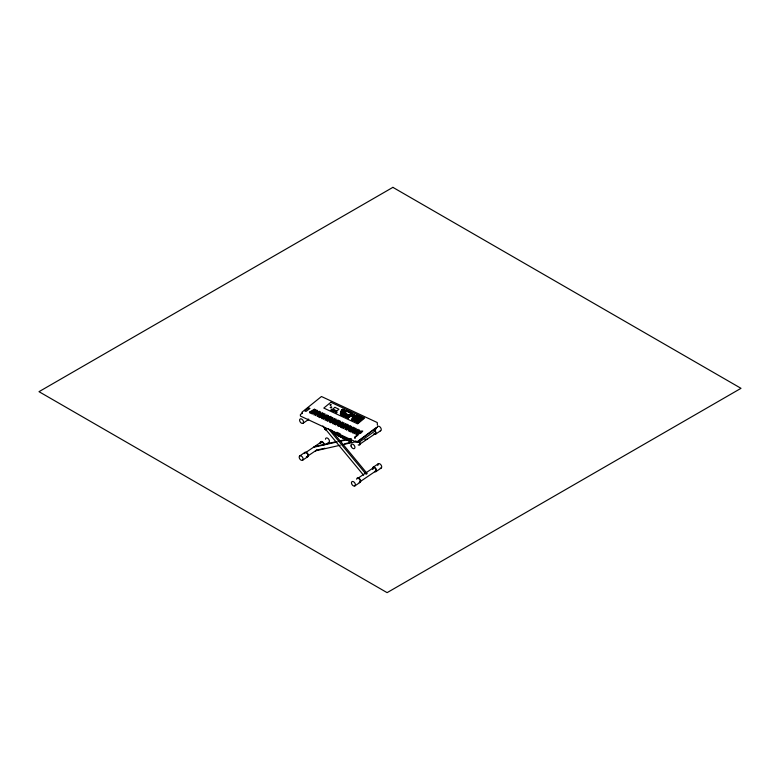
<?xml version="1.0" encoding="UTF-8"?>
<svg xmlns="http://www.w3.org/2000/svg" width="780" height="780" viewBox="0 0 780 780"><rect width="100%" height="100%" fill="white"/><g stroke="black" fill="none" stroke-linecap="round" stroke-linejoin="round"><path stroke-width="1.17" d="M341.484 413.654L340.85 413.195L340.314 413.722M340.685 413.878C342.03 411.499 339.388 416.062 341.572 414.258M343.346 414.59L341.572 413.566L342.703 412.864M342.556 413.176L341.552 412.659L342.683 412.796M342.235 414.706L343.298 414.258L342.527 414.882M342.244 414.024L342.771 413.4M343.444 413.848L344.204 413.224L348.757 415.36L351.468 413.156L347.012 411.07L344.331 413.361M343.346 415.058L342.498 415.116M343.844 415.457L344.897 415.009L344.058 415.691M343.853 416.013C345.306 417.992 345.082 412.279 346.164 414.482M345.13 411.284L346.252 411.274L344.253 412.99L344.389 414.248M345.052 414.599L346.096 414.16L345.199 414.706M345.56 416.169L345.998 414.502M346.827 415.828C347.315 418.636 342.888 416.286 347.929 415.331M345.15 414.17C346.817 413.712 344.789 416.666 345.637 414.043M346.193 415.038L345.832 415.418L345.803 413.965M346.603 415.769C346.096 417.202 344.614 413.81 346.008 414.784M347.87 415.379L346.778 415.135L347.773 415.642M347.402 417.115C347.851 415.847 349.537 417.388 347.471 416.491M347.412 417.671C349.001 419.133 347.744 416.286 348.368 417.3M347.617 416.462L347.958 415.779M348.699 416.812C350.678 418.997 348.67 412.961 351.653 413.644L350.756 413.907L351.166 414.433L350.756 413.907M348.972 416.364C351.351 415.994 346.924 415.418 349.859 416.744M349.742 415.974L349.031 416.403L349.694 416.578M341.513 414.385C339.417 412.318 341.611 416.374 341.026 413.683M341.533 414.463L341.377 413.322M341.543 412.708C343.317 411.352 341.201 414.453 342.654 412.581M343.249 414.96L342.293 415.545L343.346 415.516L343.219 414.18L343.941 414.892M342.742 413.702C341.465 410.563 343.863 414.668 341.757 413.107M345.072 415.35L346.203 415.321M345.998 416.92L346.495 417.105L346.544 415.779M346.456 416.988L345.842 417.105L345.725 415.857M346.447 416.403L346.369 416.169M347.734 414.94L346.885 415.477M347.704 414.863L347.753 416.208L347.188 416.091M347.11 415.496C348.007 414.599 347.704 416.754 347.86 415.282M347.987 416.462L348.046 417.992L348.465 416.666C346.837 418.168 347.929 415.204 347.383 417.69M349.44 415.789L348.631 416.042L349.323 416.159M341.913 412.844L342.157 412.425M343.307 415.409C342.683 414.677 341.581 414.082 343.044 414.863M343.18 414.609L342.556 414.755M344.263 413.965C342.108 411.665 344.731 417.622 344.809 415.642M346.983 415.574C346.739 414.024 347.734 418.129 347.149 414.931M347.383 416.871L347.802 417.281M349.021 416.188L349.547 417.144L349.44 415.691M335.946 434.548L333.031 432.598L334.435 433.992C336.18 435.952 335.858 431.886 337.262 435.201L338.627 435.874L335.897 433.846M338.578 435.162L339.787 436.625L350.912 441.899L339.953 436.517L338.861 435.084L338.627 435.874M376.418 427.44L375.112 430.892L358.8 442.474L355.524 440.944M341.435 413.761L341.806 413.224M342.303 415.409L342.196 414.375L343.2 414.258M344.604 414.424L343.863 416.13M344.945 415.369L343.99 415.935M345.579 416.003L346.359 416.413M348.504 417.037L347.919 417.271M348.709 415.896C348.114 418.06 349.772 415.555 348.933 416.735M341.767 413.078L342.596 413.01M342.644 412.912L341.981 413.098L342.527 413.195M342.508 413.761C341.523 413.185 342.761 414.814 342.352 412.357M342.244 414.385L343.307 414.443M346.924 411.245L351.195 413.273L348.728 415.282C345.023 411.996 343.765 414.531 344.029 413.293M343.59 414.326L343.502 413.429M344.273 414.55L343.658 414.668L343.61 413.293M344.156 415.506C344.584 416.257 344.273 413.927 345.091 415.301M346.057 414.853L345.384 414.901L345.94 414.658M348.445 416.939L347.88 417.173M348.163 416.578L348.192 417.709M324.538 427.889L324.714 428.961L326.079 429.887L324.675 429.195L324.382 427.996L326.849 428.932M350.747 442.006L351.293 441.568L350.912 440.573L331.354 430.96M326.147 429.029L326.235 429.78M335.946 433.748L335.79 434.655M338.549 435.123L338.471 435.981M340.47 413.341L340.792 414.706L341.269 413.254M342.059 412.337L342.196 413.848L342.166 412.337L341.523 412.864M343.122 414.209L342.235 414.56M342.313 415.272L343.2 414.736M344.224 414.628L343.912 413.205M344.809 415.369L344.477 415.594M345.784 414.668L346.106 414.151L345.52 414.658M346.144 415.223L346.008 414.053M345.628 416.13L346.242 415.633L346.437 417.027M346.769 416.608L347.149 414.833M346.885 415.369L347.431 414.804L347.159 415.321M345.696 416.851L346.593 416.198M347.851 417.69L347.568 416.559M348.748 416.89L349.703 416.149M342.215 412.337L341.552 412.747M342.849 414.053L342.576 414.57M345.696 416.218L346.242 415.633M351.77 419.25L358.127 422.458L363.09 418.499L356.635 415.496L351.77 419.25L351.858 419.962M341.689 413.702L341.913 412.366L342.157 413.839M342.313 414.277L342.849 415.545M343.678 411.089L344.048 410.67L343.307 410.436L343.824 409.988L344.146 410.631M345.316 411.733L344.76 411.109L345.277 410.67C347.129 411.216 341.152 414.473 345.598 411.304M352.56 415.233L352.706 414.131L353.028 414.775L351.488 416.101L353.203 414.814L352.228 414.931M354.023 415.428L355.163 415.662M354.208 415.886L353.642 415.262L354.159 414.814C356.021 415.36 350.044 418.616 354.481 415.447M341.864 409.763L342.274 410.29L342.391 409.315L342.947 409.9L341.143 411.43M341.903 410.114L342.371 409.549L342.322 410.456L342.206 409.822M340.704 411.567L342.761 409.49M341.386 411.889L343.366 409.919L342.683 409.607L342.527 410.173M343.805 410.221L343.756 411.128L343.824 409.988M343.337 410.787L343.853 410.339C345.852 411.216 339.719 413.536 344.107 410.446M342.137 412.24L344.204 410.163M342.596 411.957L344.233 410.514M342.82 412.561L344.799 410.592L344.116 410.27M345.14 410.982L345.209 411.811L345.091 411.167M344.789 411.46L345.774 411.392L344.048 412.591M343.59 412.922L345.657 410.845M350.785 414.258L351.253 413.692L351.205 414.609L351.088 413.965M350.269 416.032L352.248 414.073L351.565 413.751L351.409 414.316M352.697 414.365L352.648 415.272L352.706 414.131M351.019 416.383L353.087 414.307M351.478 416.062L353.125 414.658M351.712 416.705L353.691 414.736L352.999 414.424M354.023 415.126L354.101 415.954L353.974 415.311M353.681 415.603L354.666 415.535L352.93 416.735M352.472 417.066L354.539 414.989M353.165 417.378L355.144 415.418M351.273 413.468L351.302 414.307M341.913 413.029L341.835 413.205M343.298 414.258L342.401 414.823M344.497 413.4L343.736 413.887M345.052 414.18L345.511 415.457M347.987 416.949L347.402 416.969M349.001 416.374L349.732 415.877L349.148 416.383M349.294 416.462L349.791 416.618M357.708 422.487L362.846 418.285L356.538 415.321L351.4 419.533L357.708 422.458M341.445 413.4L340.957 413.887M344.809 415.486L344.643 415.584M346.681 415.837L346.203 416.335M347.87 415.009L347.402 415.506M352.492 419.143L354.013 419.055L353.389 419.776L352.492 419.143L353.389 419.776M353.662 418.216L355.173 418.119L354.559 418.85L353.662 418.216L354.559 418.85M354.832 417.281L356.343 417.193L355.729 417.914L354.832 417.281L355.729 417.914M355.992 416.344L357.513 416.257L356.889 416.988L355.992 416.344L356.889 416.988M352.511 419.367L353.125 418.645M353.671 418.441L354.286 417.709M354.841 417.505L355.456 416.783M356.011 416.569L356.626 415.847M353.379 419.552L354.013 419.055M354.549 418.626L355.173 418.119M355.709 417.69L356.343 417.193M356.879 416.764L357.513 416.257M354.042 419.864L355.563 419.776L354.939 420.508L354.042 419.864L354.939 420.508M355.212 418.938L356.723 418.85L356.109 419.572L355.212 418.938L356.109 419.572M356.382 418.002L357.893 417.914L357.279 418.636L356.382 418.002L357.279 418.636M357.542 417.076L359.053 416.988L358.439 417.709L357.542 417.076L358.439 417.709M354.061 420.089L354.676 419.367M355.222 419.162L355.836 418.431M356.392 418.226L357.006 417.505M357.562 417.3L358.176 416.569M354.929 420.284L355.563 419.776M356.099 419.348L356.723 418.85M357.26 418.421L357.893 417.914M358.43 417.485L359.053 416.988M355.592 420.586L357.103 420.498L356.489 421.229L355.592 420.586L356.489 421.229M356.762 419.659L358.273 419.572L357.659 420.293L356.762 419.659L357.659 420.293M357.932 418.723L359.444 418.636L358.829 419.367L357.932 418.723L358.829 419.367M359.093 417.797L360.604 417.709L359.99 418.431L359.093 417.797L359.99 418.431M355.612 420.81L356.226 420.089M356.772 419.884L357.386 419.152M357.942 418.948L358.556 418.226M359.102 418.022L359.726 417.29M356.479 421.005L357.103 420.498M357.649 420.069L358.273 419.572M358.81 419.143L359.444 418.636M359.98 418.207L360.604 417.709M357.142 421.317L358.654 421.219L358.04 421.951L357.142 421.317L358.04 421.951M358.312 420.381L359.824 420.293L359.209 421.015L358.312 420.381L359.209 421.015M359.473 419.445L360.994 419.357L360.38 420.089L359.473 419.445L360.38 420.089M360.643 418.519L362.154 418.431L361.54 419.152L360.643 418.519L361.54 419.152M357.152 421.531L357.776 420.81M358.322 420.605L358.936 419.884M359.492 419.669L360.106 418.948M360.652 418.743L361.276 418.012M358.03 421.726L358.654 421.219M359.2 420.79L359.824 420.293M360.36 419.864L360.994 419.357M361.53 418.928L362.154 418.431M302.318 413.088L300.398 414.511L300.407 416.052L356.821 442.367L377.208 427.216M357.494 441.499L375.473 428.142M321.331 415.058L318.523 417.056L318.844 416.149L323.739 413.293L323.739 413.975L323.212 413.731M330.077 418.041L326.332 420.703L326.654 419.786L331.549 416.939L331.549 417.622L331.022 417.368M344.721 425.977L341.913 427.976L342.235 427.06L347.129 424.203L347.129 424.885L346.603 424.642M348.845 426.796L345.101 429.458L345.423 428.542L350.317 425.695L350.317 426.377L349.781 426.124M351.166 428.981L348.358 430.979L348.68 430.063L353.574 427.216L353.574 427.898L353.048 427.645M357.913 435.24L355.095 437.239L354.939 438.38L354.929 436.839L362.758 431.028L360.721 433.241M302.962 423.306A2.584 1.609 55.8 0 0 302.084 419.338A2.584 1.609 55.8 0 0 299.666 420.732A2.584 1.609 55.8 0 0 302.962 423.306L308.197 419.747M299.764 455.91L305 452.351M321.136 442.084L305.302 452.829A2.028 1.258 55.8 0 1 305.994 452.741M313.755 447.301L314.974 446.482L336.063 441.704M307.486 456.241L316.387 450.197M315.481 450.908L316.543 450.197M302.543 460.258A2.584 1.609 55.8 0 0 301.665 456.3A2.584 1.609 55.8 0 0 299.247 457.694A2.584 1.609 55.8 0 0 302.543 460.258L307.788 456.709M332.28 431.603L350.912 440.573M360.282 443.859L375.131 433.787M375.433 434.265L380.669 430.706M373.103 467.298L378.339 463.739M373.406 467.766L357.562 478.51A2.028 1.258 55.8 0 1 358.654 478.559M359.746 481.923L375.58 471.178M354.812 485.94A2.584 1.609 55.8 0 0 353.925 481.981A2.584 1.609 55.8 0 0 351.517 483.376A2.584 1.609 55.8 0 0 354.812 485.94L360.048 482.391M375.882 471.647L381.127 468.098M344.409 413.761L343.61 413.965M349.411 417.125L349.567 415.73M345.793 415.73L346.115 417.144M358.069 422.926L357.815 422.409M326.235 428.981L326.079 429.887M350.863 441.997L350.747 440.68M340.626 413.322L341.143 413.273M342.478 414.18L342.722 415.555M347.636 416.296L347.578 414.823M341.845 413.4L342.644 413.449M344.097 415.867L344.965 415.994M347.071 415.867L347.939 415.994M343.639 413.371L344.058 414.687M342.44 414.229L342.644 415.574M345.248 414.122L345.637 415.457M345.823 415.808L346.047 417.154M342.001 413.858L341.757 412.435M340.792 414.706L340.704 413.224M344.487 414.892L343.912 415.389L344.458 414.804L344.623 416.276L344.604 414.823L344.955 415.75M344.311 414.804L344.243 416.325L344.204 413.312M347.812 417.982L347.695 417.154M338.403 441.178L350.113 438.526M313.921 447.194L337.35 441.889M339.69 441.363L351.4 438.711M316.7 450.089L324.899 448.237M344.809 443.723L349.498 442.66M315.637 450.801L340.246 445.234M342.586 444.707L355.475 441.792M364.845 439.666L367.185 439.14M349.177 417.154L348.845 415.769M345.696 415.642L346.271 417.163M347.431 416.296L347.256 414.882M340.967 414.697L340.85 413.195M347.968 416.559L346.944 416.374L346.983 414.901M347.958 417.953L347.87 416.471M342.947 414.131L343.102 415.526L343.122 414.122M356.635 416.072L357.523 416.481M358.186 416.793L359.073 417.212M359.736 417.514L360.623 417.934M361.286 418.236L362.173 418.655M342.42 409.666L342.888 410.036L341.162 411.284M351.302 413.81C346.964 419.308 352.141 414.921 351.653 413.644M345.413 411.528L345.569 410.953M354.305 415.672L354.452 415.096M355.465 417.007L356.353 417.417M357.016 417.729L357.903 418.139M358.566 418.45L359.453 418.86M360.116 419.172L361.003 419.581M340.675 411.323L341.357 411.645M342.118 411.996L342.8 412.308M343.561 412.669L344.253 412.99M349.567 415.467L350.249 415.789M351 416.14L351.683 416.462M352.453 416.812L353.135 417.134M354.305 417.934L355.192 418.343M355.856 418.655L356.733 419.075M357.406 419.377L358.283 419.796M358.956 420.108L359.834 420.517M353.135 418.87L354.023 419.279M354.685 419.591L355.573 420.001M356.236 420.313L357.123 420.722M357.786 421.034L358.673 421.444M336.921 432.266L340.197 433.797M330.993 429.819L367.156 473.538L366.103 474.26L328.399 428.678M322.832 425.938L363.607 475.244M344.555 414.2L344.458 413.254M354.159 414.814L354.305 415.789M352.784 414.414L352.852 415.116M345.277 410.67L345.423 411.645M343.902 410.27L343.97 410.972M342.391 409.315L342.527 410.299M348.163 416.481L348.27 417.934M347.012 411.07L347.051 411.733M345.238 414.024L345.394 415.428M377.393 425.178L377.267 422.546L321.457 396.513L302.006 412.152L302.006 413.683M374.81 431.028A2.028 1.258 55.8 0 1 375.531 433.241A2.028 1.258 55.8 0 1 374.039 433.738M359.297 442.192A2.028 1.258 55.8 0 1 359.746 443.586M359.541 444.308A2.028 1.258 55.8 0 1 359.297 444.532M373.006 469.17A2.028 1.258 55.8 0 1 374.098 467.678A2.028 1.258 55.8 0 1 375.979 469.774A2.028 1.258 55.8 0 1 374.897 471.266M359.053 478.813A2.028 1.258 55.8 0 1 359.424 479.164M359.99 480.041A2.028 1.258 55.8 0 1 359.99 481.699M372.587 469.082A2.584 1.609 55.8 0 1 374.147 467.22A2.584 1.609 55.8 0 1 376.457 470.252A2.584 1.609 55.8 0 1 374.498 471.578M377.832 465.533A2.584 1.609 55.8 0 1 379.216 463.632A2.584 1.609 55.8 0 1 381.635 466.303A2.584 1.609 55.8 0 1 380.24 468.205M375.024 430.735A2.584 1.609 55.8 0 1 375.94 433.563A2.584 1.609 55.8 0 1 374.039 434.197M356.684 479.252A2.584 1.609 55.8 0 1 358.488 478.023A2.584 1.609 55.8 0 1 360.594 480.802A2.584 1.609 55.8 0 1 359.161 482.508M377.374 427.05A2.584 1.609 55.8 0 1 380.474 427.44A2.584 1.609 55.8 0 1 380.26 430.843M359.19 441.48A2.584 1.609 55.8 0 1 360.106 444.308A2.584 1.609 55.8 0 1 358.205 444.941M320.327 443.401A2.584 1.609 55.8 0 1 321.974 441.568A2.584 1.609 55.8 0 1 324.197 444.756M320.736 443.488A2.028 1.258 55.8 0 1 322.228 442.133A2.028 1.258 55.8 0 1 323.719 444.951M325.494 439.267A2.584 1.609 55.8 0 1 327.298 438.048A2.584 1.609 55.8 0 1 329.404 440.827A2.584 1.609 55.8 0 1 327.98 442.523M308.704 419.055A2.584 1.609 55.8 0 1 307.788 419.884M307.895 419.279A2.028 1.258 55.8 0 1 307.583 419.386M304.424 453.57A2.584 1.609 55.8 0 1 306.394 452.419A2.584 1.609 55.8 0 1 308.363 455.5A2.584 1.609 55.8 0 1 306.394 456.641M306.793 453.131A2.028 1.258 55.8 0 1 307.729 456.017M349.781 440.973L350.503 441.636L349.81 440.885M350.113 440.749L350.844 441.412L350.152 440.661M330.32 407.384C331.481 409.451 332.836 405.298 330.32 407.384M336.024 412.376C336.892 413.927 337.906 410.816 336.024 412.376M330.154 404.83C330.613 406.536 332.28 403.435 330.154 404.83M309.816 411.938L309.494 412.854L314.642 409.734L314.642 409.052L309.816 411.938M311.113 412.532L310.781 413.449L315.929 410.329L315.929 409.646L311.113 412.532M312.4 413.137L312.078 414.053L317.294 410.972L317.294 410.29L312.4 413.137M314.291 414.024L313.969 414.94L319.186 411.85L319.186 411.167L314.291 414.024M315.656 414.658L315.334 415.574L320.551 412.493L320.551 411.811L315.656 414.658M317.558 415.545L317.226 416.462L322.452 413.371L322.452 412.688L317.558 415.545M320.131 416.744L319.81 417.661L325.026 414.58L325.026 413.897L320.131 416.744M322.101 417.671L321.779 418.577L326.995 415.496L326.995 414.814L322.101 417.671M323.466 418.304L323.144 419.221L328.36 416.13L328.36 415.447L323.466 418.304M325.367 419.191L325.036 420.098L330.262 417.017L330.262 416.335L325.367 419.191M327.941 420.391L327.619 421.307L332.836 418.216L332.836 417.534L327.941 420.391M329.843 421.278L329.511 422.185L334.737 419.104L334.737 418.421L329.843 421.278M331.207 421.912L330.876 422.828L336.102 419.738L336.102 419.055L331.207 421.912M333.138 422.809L332.816 423.725L338.032 420.644L338.032 419.962L333.138 422.809M334.425 423.413L334.103 424.33L339.319 421.249L339.319 420.566L334.425 423.413M335.712 424.018L335.39 424.924L340.606 421.844L340.606 421.161L335.712 424.018M337.652 424.915L337.321 425.831L342.547 422.75L342.547 422.068L337.652 424.915M339.056 425.568L338.725 426.485L343.951 423.404L343.941 422.721L339.056 425.568M340.948 426.455L340.626 427.372L345.842 424.291L345.842 423.608L340.948 426.455M343.522 427.654L343.2 428.571L348.416 425.49L348.416 424.808L343.522 427.654M346.788 429.175L346.456 430.092L351.683 427.011L351.683 426.328L346.788 429.175M349.937 430.648L349.606 431.564L354.832 428.483L354.822 427.801L349.937 430.648M351.185 431.233L350.863 432.149L356.08 429.058L356.08 428.376L351.185 431.233M353.077 432.12L352.755 433.027L357.971 429.946L357.971 429.263L353.077 432.12M354.481 432.773L354.159 433.68L359.375 430.599L359.375 429.916L354.481 432.773M356.343 433.641L356.011 434.548L361.238 431.467L361.238 430.784L356.343 433.641M340.997 413.185L340.45 413.77L341.006 413.185M344.058 413.195L343.502 413.78L344.058 413.195M345.667 413.946L345.111 414.531L345.667 413.946M348.017 416.462L347.471 417.046L348.026 416.462M349.294 415.672L348.748 416.257L349.303 415.672L349.323 417.193L349.323 415.76M330.847 402.275L323.798 408.067L357.63 423.842L364.679 418.06L330.847 402.275M331.909 409.373L330.779 410.309L332.485 409.636L331.909 409.373M334.912 407.335L332.797 409.081L336.823 410.953L338.939 409.217L334.912 407.335M332.885 409.822L331.715 410.787L333.421 410.065L332.885 409.822M333.801 410.241L332.621 411.206L334.327 410.494L333.801 410.241M334.786 410.699L333.606 411.665L335.312 410.953L334.786 410.699M335.712 411.138L334.981 411.743L335.712 411.138M336.219 411.343L335.498 411.938L336.219 411.343M308.636 407.862L304.639 410.836L305.955 411.45L309.962 408.476L308.636 407.862M392.896 187.356L39 391.677L387.104 592.644L741 388.323L392.896 187.356M351.058 445.994A2.584 1.609 55.8 0 0 354.354 448.558A2.584 1.609 55.8 0 0 353.476 444.59A2.584 1.609 55.8 0 0 351.058 445.994"/></g></svg>
